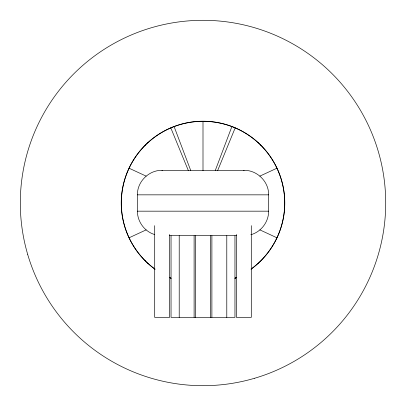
<?xml version="1.0" encoding="UTF-8"?>
<svg xmlns="http://www.w3.org/2000/svg" width="406" height="406" viewBox="0 0 406 406"><rect width="100%" height="100%" fill="white"/><g stroke="black" fill="none" stroke-linecap="round" stroke-linejoin="round"><path stroke-width="0.61" d="M154.625 234.541C144.597 231.587 137.309 221.61 137.431 211.171L137.431 194.844C137.101 181.558 149.154 169.83 162.38 170.337M243.661 170.337C256.886 169.83 268.939 181.558 268.615 194.844L268.615 211.171C268.747 221.833 261.134 231.933 250.842 234.734M215.281 170.474L231.887 126.57L235.181 127.9L217.58 170.733M145.226 145.226L147.728 142.826M258.272 263.174L260.774 260.774A81.682 81.682 0 0 0 260.784 145.246M259.86 176.113L276.928 168.206M129.072 237.794L146.14 229.887M234.927 278.212L235.191 278.095M254.643 378.25C275.334 372.16 294.929 362.365 312.214 349.464A182.695 182.695 0 0 0 151.362 27.755C130.666 33.835 111.071 43.64 93.786 56.535A182.695 182.695 0 0 0 27.755 254.638M161.943 170.337L244.097 170.337M137.431 194.844L268.615 194.844M137.431 211.171L268.615 211.171M169.338 235.683L236.703 235.683M171.083 278.217L170.819 278.105A81.682 81.682 0 0 1 169.992 277.714M129.067 168.216L146.135 176.123M259.865 229.877L276.933 237.784M258.262 142.816L260.774 145.226M147.743 263.184L145.226 260.774M188.42 170.733L170.809 127.9L174.108 126.576L190.718 170.474M27.75 254.643C33.84 275.334 43.635 294.929 56.535 312.214A182.695 182.695 0 0 0 254.643 378.245M251.299 225.665L251.299 317.39L236.404 317.39L236.404 234.521M234.957 235.683L234.957 317.39L171.043 317.39L171.043 235.683M226.787 235.683L226.787 317.39M211.891 235.683L211.891 317.39M210.45 235.683L210.45 317.39M203 121.292L203 170.718M195.55 235.683L195.55 317.39M194.109 235.683L194.109 317.39M179.213 235.683L179.213 317.39M169.596 234.521L169.596 317.39L154.701 317.39L154.701 225.665M258.282 263.159A81.682 81.682 0 0 1 250.984 269.127M236.069 277.704A81.682 81.682 0 0 1 235.206 278.08M155.077 269.137A81.682 81.682 0 0 1 147.779 263.174M145.267 260.764A81.682 81.682 0 0 1 145.267 145.241M147.769 142.851A81.682 81.682 0 0 1 170.845 127.926M174.133 126.601A81.682 81.682 0 0 1 231.907 126.601M235.196 127.926A81.682 81.682 0 0 1 258.272 142.836M154.955 269.183A81.784 81.784 0 0 1 142.156 148.352A81.784 81.784 0 0 1 263.661 148.144A81.784 81.784 0 0 1 251.273 269.016M236.19 277.745A81.784 81.784 0 0 1 235.049 278.242M170.992 278.262A81.784 81.784 0 0 1 169.353 277.542"/></g></svg>
